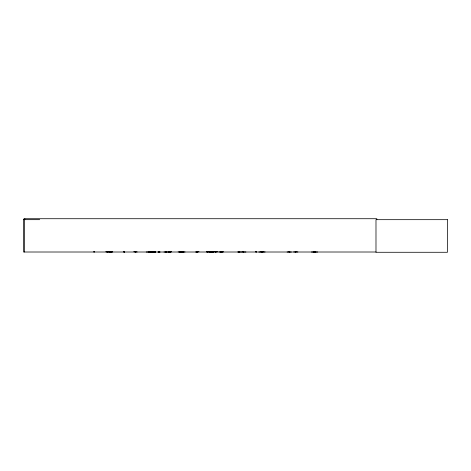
<?xml version="1.0" encoding="UTF-8"?>
<svg xmlns="http://www.w3.org/2000/svg" width="471" height="471" viewBox="0 0 471 471"><rect width="100%" height="100%" fill="white"/><g stroke="black" fill="none" stroke-linecap="round" stroke-linejoin="round"><path stroke-width="0.71" d="M245.927 251.997L237.672 251.973M150.72 251.997L150.72 251.532M153.599 251.938L153.581 251.532M243.101 251.938L243.113 251.532M207.381 251.938L207.428 251.532M207.381 251.761L217.902 251.761M178.109 251.938L185.074 251.973M181.7 251.973L181.682 251.532L181.782 252.009M133.735 251.738L137.191 251.938M199.015 251.761L195.6 252.009M219.08 251.938L222.495 251.973M105.845 251.761L112.746 251.938M155.742 251.961L146.21 252.009M124.038 252.009L124.038 251.532L123.92 251.938M153.846 251.997L153.84 251.532M154.117 251.938L154.052 251.532M170.579 251.938L170.596 251.532M25.022 219.062L23.55 219.062L23.55 252.009L376.082 252.009M23.55 219.674L39.705 219.674M157.944 252.009L160.146 252.009M170.944 251.973L163.967 252.009M106.122 251.873L112.233 251.873M208.259 251.873L214.311 251.761M150.261 251.532L150.237 252.009L150.125 251.532M135.701 251.997L135.624 251.532M135.412 251.532L135.43 251.938M109.996 251.973L109.979 251.602M265.149 251.961L258.873 252.009M209.766 251.961L209.672 251.532M180.34 251.938L180.322 251.532M181.317 251.938L181.341 251.532M210.531 251.938L210.555 251.532M297.884 251.938L293.645 251.938M376.818 219.674L376.818 218.721L24.38 218.721L24.38 252.009M317.607 252.009L311.449 252.009M315.299 251.532L315.246 252.009M314.033 251.532L313.98 252.009M313.81 251.532L313.81 252.009M313.763 251.532L313.763 252.009M295.829 251.532L295.817 252.009M295.741 251.532L295.764 252.009M295.682 251.532L295.694 252.009M295.529 251.532L295.547 252.009M291.331 252.009L287.086 252.009M289.435 251.532L289.435 252.009L289.353 251.532M289.329 251.532L289.271 252.009M289.2 251.532L289.147 252.009L289.135 251.532M262.895 251.532L262.924 252.009M262.747 251.532L262.753 252.009L262.671 251.532M262.588 251.532L262.571 252.009M261.429 251.532L261.44 252.009M261.317 251.532L261.281 252.009L261.222 251.532M261.105 251.532L261.117 252.009M243.43 251.532L243.43 252.009M243.377 251.532L243.383 252.009M243.136 251.532L243.118 252.009M239.403 251.532L239.403 252.009L239.35 251.532M239.286 251.532L239.244 252.009M239.174 251.532L239.127 252.009M239.05 251.532L239.015 252.009M238.932 251.532L238.95 252.009M238.897 251.667L238.897 252.009M223.595 251.602L223.607 252.009M222.759 251.602L222.759 252.009M222.677 251.602L222.677 252.009M221.27 251.667L221.27 252.009M221.235 251.532L221.152 252.009L221.064 251.532M220.993 251.532L220.976 252.009M220.887 251.532L220.923 252.009M220.764 251.532L220.805 252.009M216.271 251.602L216.271 252.009M215.859 251.532L215.848 252.009M215.777 251.532L215.759 252.009M215.689 251.532L215.724 252.009M215.6 251.532L215.583 252.009M215.512 251.532L215.482 252.009M215.43 251.532L215.388 252.009M215.341 251.602L215.341 252.009M213.445 251.532L213.481 252.009M213.316 251.532L213.339 252.009M213.239 252.009L213.204 251.532L213.175 252.009M213.063 251.532L213.075 252.009M212.462 251.532L212.433 252.009M212.333 251.532L212.333 252.009L212.221 251.532M212.121 251.532L212.121 252.009M212.021 252.009L212.032 251.532L211.95 252.009M211.915 251.532L211.891 252.009M211.797 251.532L211.809 252.009M210.649 251.532L210.661 252.009M210.484 251.532L210.508 252.009M210.443 251.532L210.419 252.009M210.331 251.532L210.302 252.009M209.571 251.667L209.571 252.009M209.465 251.532L209.471 252.009L209.389 251.532M209.271 251.532L209.36 252.009M209.254 251.532L209.23 252.009M207.911 251.602L207.911 252.009M207.328 251.532L207.328 252.009M207.075 251.602L207.075 252.009M206.987 251.532L206.987 252.009M206.887 251.667L206.887 252.009M197.732 251.532L197.767 252.009M197.608 251.532L197.643 252.009M197.555 251.532L197.537 252.009M197.414 251.532L197.467 252.009M197.314 251.532L197.296 252.009M197.261 251.532L197.261 252.009M196.784 251.532L196.801 252.009M196.684 251.532L196.684 252.009M196.342 251.532L196.342 252.009M196.295 251.532L196.242 252.009M183.195 251.532L183.201 252.009M183.095 251.532L183.095 252.009M183.013 251.532L182.989 252.009M182.96 251.532L182.878 252.009M182.777 251.532L182.789 252.009M182.748 251.667L182.748 252.009M181.241 251.532L181.294 252.009M180.222 251.532L180.287 252.009M180.181 251.532L180.199 252.009M180.099 251.532L180.063 252.009M179.969 251.532L179.934 252.009M179.828 251.532L179.881 252.009M179.781 251.667L179.781 252.009M171.138 251.667L171.138 252.009L171.038 251.532M170.696 251.532L170.649 252.009M169.236 251.532L169.236 252.009M169.201 251.532L169.183 252.009M169.118 251.532L169.083 252.009M168.959 251.532L168.995 252.009M168.889 251.532L168.865 252.009M168.789 252.009L168.765 251.532L168.683 252.009M168.589 251.532L168.589 252.009M166.245 251.532L166.269 252.009M166.104 251.532L166.139 252.009M166.028 251.532L166.057 252.009M165.957 251.532L165.957 252.009M159.08 252.009L159.039 251.532L159.015 252.009M158.904 251.532L158.892 252.009M158.709 251.532L158.645 252.009M158.568 251.532L158.597 252.009M158.521 251.667L158.521 252.009M155.2 251.667L155.2 252.009M155.159 251.532L155.124 252.009M155.012 251.532L155.024 252.009M154.918 251.602L154.918 252.009M154.818 251.532L154.829 252.009M154.765 251.532L154.718 252.009L154.629 251.532M154.576 251.532L154.576 252.009M154.235 251.532L154.235 252.009M154.188 251.532L154.188 252.009M153.929 251.532L153.964 252.009M153.823 252.009L153.758 251.532L153.67 252.009M153.146 251.532L153.152 252.009M153.051 251.532L153.051 252.009M153.028 251.532L152.969 252.009M152.922 251.532L152.922 252.009M152.822 251.532L152.81 252.009M151.591 251.532L151.603 252.009M151.491 251.532L151.491 252.009M151.427 251.532L151.444 252.009M151.362 251.532L151.362 252.009M151.268 251.532L151.25 252.009M151.109 251.667L151.109 252.009M151.067 251.532L150.985 252.009M150.95 251.532L150.897 252.009L150.879 251.532M150.638 251.532L150.655 252.009M150.025 251.532L150.061 252.009M149.631 251.532L149.684 252.009M149.584 251.667L149.584 252.009M148.783 251.532L148.771 252.009M148.671 251.532L148.648 252.009M148.595 251.532L148.612 252.009M135.913 252.009L135.707 251.532M135.53 251.532L135.571 252.009M135.36 251.532L135.36 252.009M134.971 251.532L134.918 252.009L134.865 251.667M124.432 251.532L124.479 252.009M124.379 251.532L124.379 252.009M124.226 251.602L124.226 252.009M123.826 251.602L123.826 252.009M111.256 251.532L111.268 252.009M111.209 251.532L111.168 252.009M111.097 251.532L111.109 252.009M110.968 251.532L110.985 252.009M110.915 251.532L110.873 252.009M110.815 251.532L110.773 252.009M109.767 251.667L109.784 252.009M109.714 251.532L109.719 252.009M109.666 251.532L109.666 252.009M109.325 251.532L109.325 252.009M109.272 251.532L109.237 252.009M107.824 251.667L107.824 252.009L107.771 251.532M107.606 251.532L107.624 252.009M107.5 251.532L107.482 252.009M107.353 251.532L107.323 252.009L107.282 251.532M94.624 251.602L94.624 252.009M94.224 251.602L94.224 252.009M93.676 251.602L93.676 252.009M447.45 219.674L375.988 219.674L375.988 252.279L447.45 252.279L447.45 219.674M315.075 252.009L315.075 251.532L315.028 252.009M256.2 252.009L256.183 251.532L256.153 252.009M255.983 252.009L255.983 251.532L255.936 252.009M243.625 252.009L243.619 251.532L243.595 252.009M165.827 252.009L165.827 251.532L165.792 252.009M149.902 252.009L149.919 251.532L149.89 252.009M148.447 252.009L148.43 251.532L148.412 252.009"/></g></svg>
